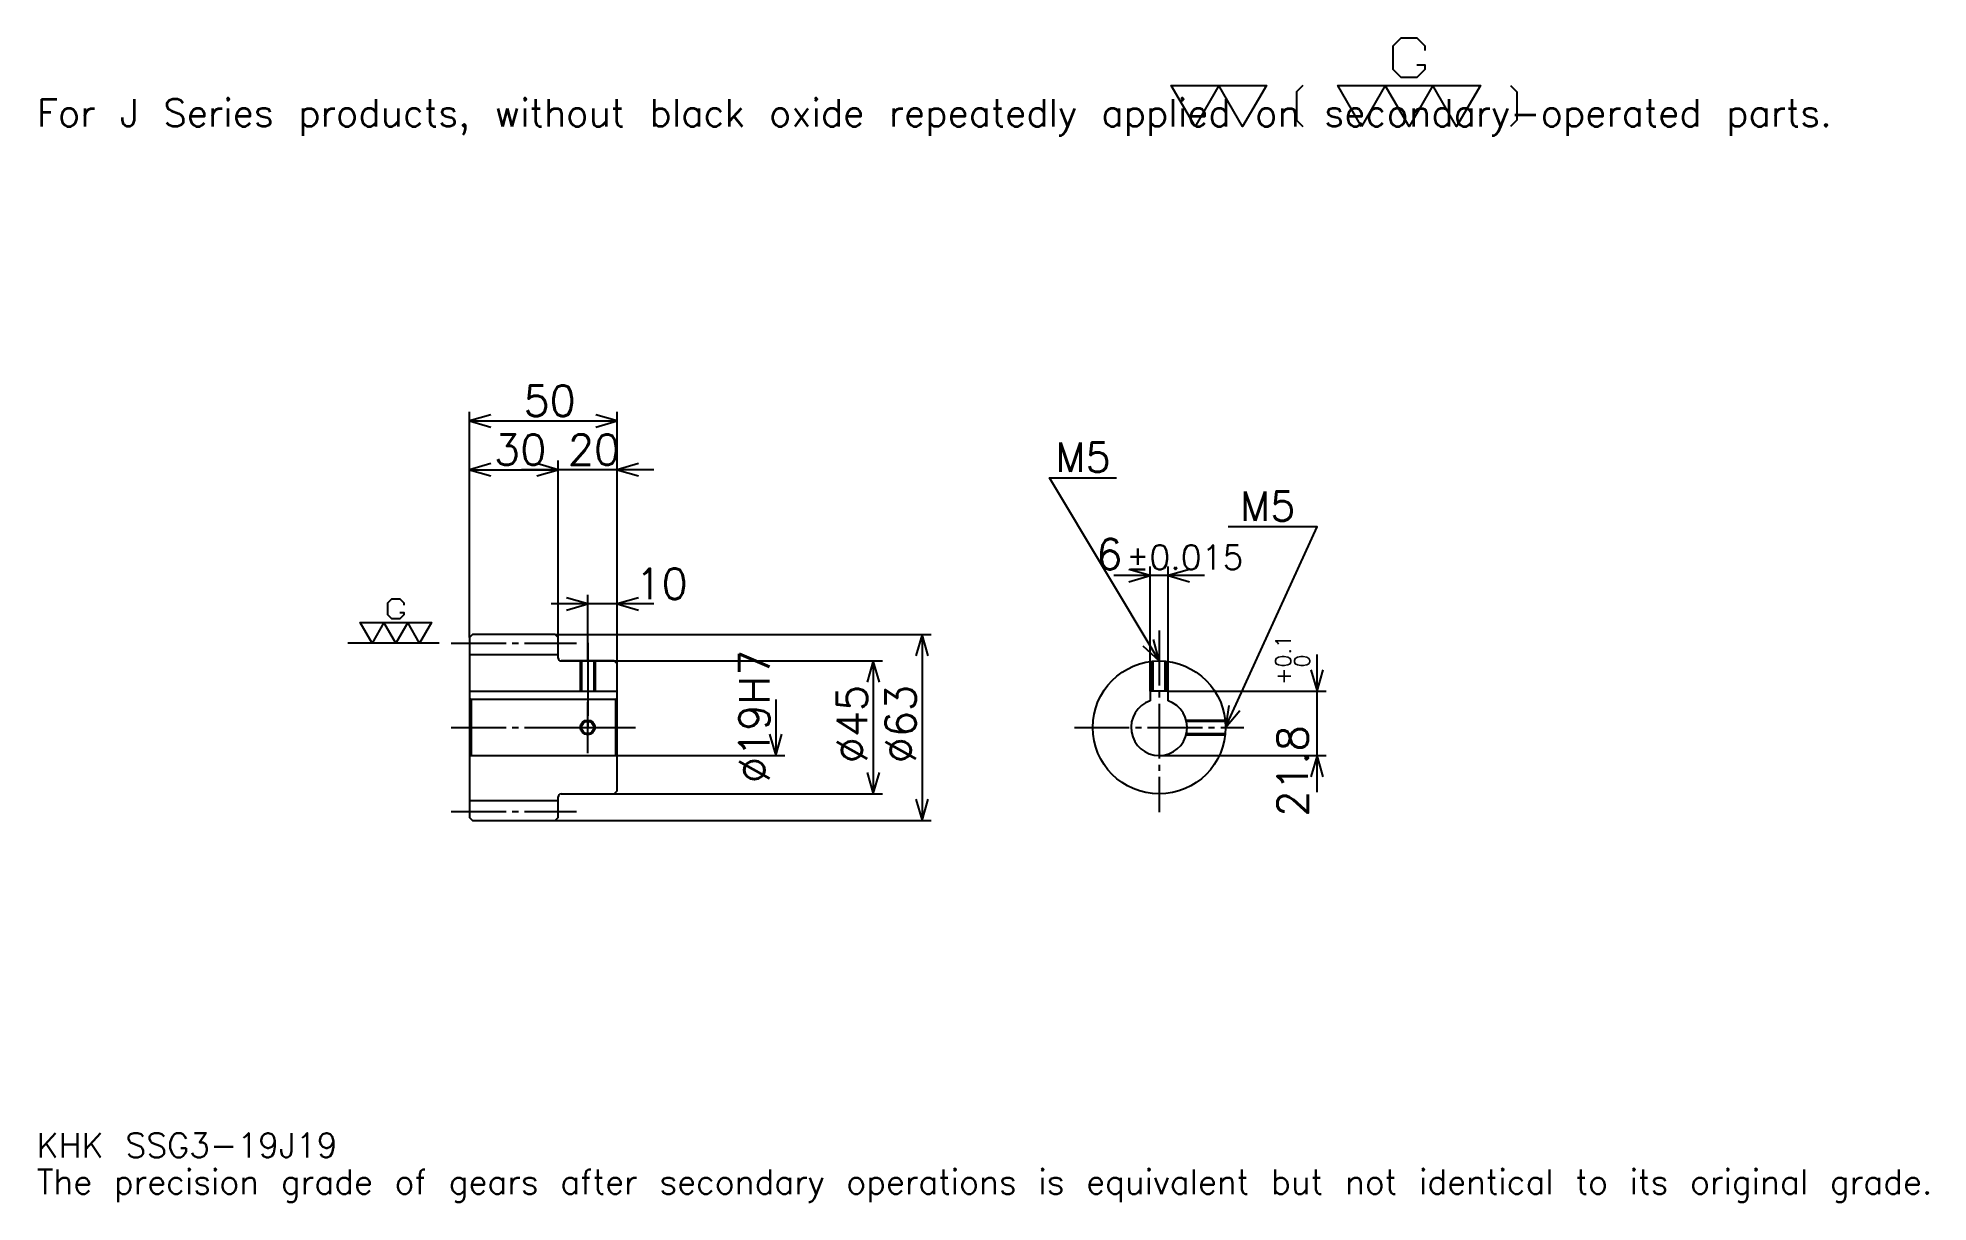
# Model space of a CAD drawing. Extents: x 21 to 661, y 8 to 402.
import ezdxf

# ---------------------------------------------------------------- set-up
doc = ezdxf.new("R2010")
doc.units = 0
doc.linetypes.add('DASHDOT', pattern=[24.782608, 18.586957, -2.065217, 2.065217, -2.065217])
doc.layers.get('0').update_dxf_attribs({"linetype": 'CONTINUOUS'})
doc.layers.add('DASHDOT', color=6, linetype='DASHDOT')
doc.styles.add('KANJI', font='TXT', dxfattribs={"bigfont": 'BIGFONT'})

msp = doc.modelspace()

# ---------------------------------------------------------------- linework, layer by layer
at = {"color": 5}
for p, q in [((167.282593, 199.815216), (167.282593, 275.195648)), ((167.282593, 272.097839), (217.282593, 272.097839)), ((217.282593, 199.815216), (217.282593, 275.195648)), ((197.282593, 199.815216), (197.282593, 258.673889)), ((167.282593, 255.57608), (197.282593, 255.57608)), ((229.673889, 255.57608), (184.891296, 255.57608)), ((416.260864, 219.728256), (385.478241, 219.728256)), ((397.869568, 180.615219), (397.869568, 222.82608)), ((403.869568, 180.615219), (403.869568, 222.82608)), ((207.282593, 199.815216), (207.282593, 213.239136)), ((229.673889, 210.141296), (194.891296, 210.141296)), ((167.282593, 198.815216), (167.282593, 199.815216)), ((196.282593, 199.815216), (217.282593, 199.815216)), ((197.282593, 198.815216), (197.282593, 199.815216)), ((207.282593, 190.815216), (207.282593, 199.815216)), ((207.282593, 190.815216), (207.282593, 199.815216)), ((217.282593, 199.815216), (323.641296, 199.815216)), ((217.282593, 189.815216), (217.282593, 199.815216)), ((320.543457, 199.815216), (320.543457, 136.815216)), ((454.347809, 146.42392), (454.347809, 193.006516)), ((198.282593, 190.815216), (217.282593, 190.815216)), ((217.282593, 190.815216), (307.119568, 190.815216)), ((304.021729, 190.815216), (304.021729, 145.815216)), ((403.869568, 180.615219), (457.445648, 180.615219)), ((270.978241, 177.815216), (270.978241, 158.815216)), ((217.282593, 158.815216), (274.07605, 158.815216)), ((400.869568, 158.815216), (457.445648, 158.815216)), ((198.282593, 145.815216), (217.282593, 145.815216)), ((217.282593, 145.815216), (307.119568, 145.815216)), ((196.282593, 136.815216), (217.282593, 136.815216)), ((217.282593, 136.815216), (323.641296, 136.815216))]:
    msp.add_line(p, q, dxfattribs=at)
at = {"color": 7}
msp.add_line((156.956512, 196.815216), (125.978241, 196.815216), dxfattribs=at)
at = {"color": 4}
for p, q in [((167.282593, 193.065216), (197.282593, 193.065216)), ((167.282593, 180.615219), (217.282593, 180.615219)), ((167.782593, 177.815216), (167.782593, 158.815216)), ((216.782593, 177.815216), (217.282593, 178.315216)), ((216.782593, 158.815216), (217.282593, 158.315216)), ((167.282593, 143.565216), (197.282593, 143.565216))]:
    msp.add_line(p, q, dxfattribs=at)
at = {"color": 7}
for points in [[(488.217407, 392.68045), (490.902191, 392.68045), (490.902191, 391.06958), (488.217407, 388.384796), (482.847839, 388.384796), (480.163055, 391.06958), (480.163055, 399.123932), (482.847839, 401.808716), (488.217407, 401.808716), (490.902191, 399.123932), (490.902191, 397.513062)], [(413.043488, 371.739136), (404.989136, 385.700012), (437.206543, 385.700012), (429.152191, 371.739136), (421.097839, 385.700012), (413.043488, 371.739136)], [(449.556519, 385.700012), (447.408691, 383.552185), (447.408691, 373.886963), (449.556519, 371.739136)], [(469.42392, 371.739136), (461.369568, 385.700012), (509.695679, 385.700012), (501.641296, 371.739136), (493.586975, 385.700012), (485.532623, 371.739136), (477.478271, 385.700012), (469.42392, 371.739136)], [(519.897827, 385.700012), (522.045654, 383.552185), (522.045654, 373.886963), (519.897827, 371.739136)], [(143.635849, 207.285873), (144.978241, 207.285873), (144.978241, 206.480438), (143.635849, 205.138046), (140.951065, 205.138046), (139.608673, 206.480438), (139.608673, 210.507599), (140.951065, 211.850006), (143.635849, 211.850006), (144.978241, 210.507599), (144.978241, 209.702179)], [(134.239105, 196.815216), (130.211945, 203.795654), (154.374985, 203.795654), (150.347809, 196.815216), (146.320633, 203.795654), (142.293457, 196.815216), (138.266281, 203.795654), (134.239105, 196.815216)]]:
    msp.add_lwpolyline(points, dxfattribs=at)
at = {"color": 5}
for points in [[(174.510849, 274.163025), (167.282593, 272.097839), (174.510849, 270.032593)], [(210.054337, 270.032593), (217.282593, 272.097839), (210.054337, 274.163025)], [(174.510849, 257.641296), (167.282593, 255.57608), (174.510849, 253.510864)], [(190.054337, 253.510864), (197.282593, 255.57608), (190.054337, 257.641296)], [(190.054337, 253.510864), (197.282593, 255.57608), (190.054337, 257.641296)], [(224.510849, 257.641296), (217.282593, 255.57608), (224.510849, 253.510864)], [(400.869568, 190.815216), (363.695618, 252.771729), (386.413025, 252.771729)], [(423.369537, 168.315216), (454.347809, 236.25), (424.195648, 236.25)], [(390.641296, 217.66304), (397.869568, 219.728256), (390.641296, 221.793472)], [(411.097809, 221.793472), (403.869568, 219.728256), (411.097809, 217.66304)], [(200.054337, 208.07608), (207.282593, 210.141296), (200.054337, 212.206512)], [(224.510849, 212.206512), (217.282593, 210.141296), (224.510849, 208.07608)], [(322.608673, 192.58696), (320.543457, 199.815216), (318.478241, 192.58696)], [(395.37973, 195.950851), (400.869568, 190.815216), (398.92157, 198.075943)], [(306.086945, 183.58696), (304.021729, 190.815216), (301.956512, 183.58696)], [(452.282593, 187.843475), (454.347809, 180.615219), (456.413025, 187.843475)], [(424.489471, 175.748825), (423.369537, 168.315216), (428.24762, 174.03511)], [(268.913025, 166.043472), (270.978241, 158.815216), (273.043457, 166.043472)], [(456.413025, 151.58696), (454.347809, 158.815216), (452.282593, 151.58696)], [(301.956512, 153.043472), (304.021729, 145.815216), (306.086945, 153.043472)], [(318.478241, 144.043472), (320.543457, 136.815216), (322.608673, 144.043472)]]:
    msp.add_lwpolyline(points, dxfattribs=at)
at = {"color": 4}
for points in [[(197.282593, 191.815216), (197.282593, 198.815216), (196.282593, 199.815216), (168.282593, 199.815216), (167.282593, 198.815216), (167.282593, 158.315216)], [(198.282593, 145.815216), (216.282593, 145.815216), (217.282593, 146.815216), (217.282593, 189.815216), (216.282593, 190.815216), (198.282593, 190.815216)], [(204.782593, 190.815216), (204.782593, 180.615219)], [(205.21759, 190.815216), (205.21759, 180.615219)], [(209.347595, 190.815216), (209.347595, 180.615219)], [(209.782593, 190.815216), (209.782593, 180.615219)], [(398.369568, 180.615219), (398.369568, 190.675903)], [(398.804565, 180.615219), (398.804565, 190.720261)], [(402.93457, 180.615219), (402.93457, 190.720261)], [(403.369568, 180.615219), (403.369568, 190.675903)], [(403.869568, 177.329102), (403.869568, 180.615219), (397.869568, 180.615219), (397.869568, 177.329102)], [(167.282593, 158.315216), (167.782593, 158.815216), (216.782593, 158.815216), (216.782593, 177.815216), (167.782593, 177.815216), (167.282593, 178.315216)], [(410.034698, 170.815216), (423.230225, 170.815216)], [(410.142395, 170.380219), (423.274597, 170.380219)], [(410.034698, 165.815216), (423.230225, 165.815216)], [(410.142395, 166.250214), (423.274597, 166.250214)], [(167.282593, 158.315216), (167.282593, 137.815216), (168.282593, 136.815216), (196.282593, 136.815216), (197.282593, 137.815216), (197.282593, 144.815216)]]:
    msp.add_lwpolyline(points, dxfattribs=at)
for centre, radius in [((400.869568, 168.315216), 22.5), ((207.282593, 168.315216), 2.065)]:
    msp.add_circle(centre, radius, dxfattribs=at)
at = {"color": 7}
msp.add_circle((207.282593, 168.315216), 2.5, dxfattribs=at)
at = {"color": 4}
for centre, radius, start, end in [((198.282593, 191.815216), 1, 180, 270), ((400.869568, 168.315216), 9.5, 108.408480326, 71.591519674), ((198.282593, 144.815216), 1, 90, 180)]:
    msp.add_arc(centre, radius, start, end, dxfattribs=at)
at = {"layer": 'DASHDOT', "color": 7}
for p, q in [((400.869568, 201.141296), (400.869568, 139.619568)), ((161.086945, 196.815216), (203.478241, 196.815216)), ((207.282593, 190.815216), (207.282593, 168.315216)), ((161.086945, 168.315216), (223.478241, 168.315216)), ((372.173889, 168.315216), (429.565216, 168.315216)), ((161.086945, 139.815216), (203.478241, 139.815216))]:
    msp.add_line(p, q, dxfattribs=at)
for points in [[(207.282593, 197.010864), (207.282593, 174.419556)], [(207.282593, 159.619568), (207.282593, 177.010864)], [(198.586945, 168.315216), (215.978241, 168.315216)]]:
    msp.add_lwpolyline(points, dxfattribs=at)

# ---------------------------------------------------------------- texts
at = {"color": 7, "style": 'KANJI'}
for s, height, p in [('For J Series products, without black oxide repeatedly applied on secondary-operated parts.', 9.293478, (20.652174, 371.739136)), ('50', 10.326087, (185.570633, 273.75)), ('30', 10.326087, (175.570633, 257.228271)), ('20', 10.326087, (200.570633, 257.228271)), ('M5', 9.913044, (365.760864, 254.836945)), ('M5', 9.913044, (428.32608, 238.315216)), ('6', 10.326087, (379.554474, 221.793472)), ('%%p0.015', 8.26087, (389.776001, 221.793472)), ('10', 10.326087, (223.478241, 211.793488)), ('KHK SSG3-19J19', 8.26087, (20.652174, 22.717392)), ('The precision grade of gears after secondary operations is equivalent but not identical to its original grade.', 8.26087, (20.652174, 10.326087))]:
    msp.add_text(s, height=height, dxfattribs=at).set_placement(p)
for s, height, p in [('%%c19H7', 10.326087, (268.913025, 149.470108)), ('0.1', 5.163043, (445.467377, 188.569839)), ('0', 5.163043, (451.869537, 188.569839)), ('+', 5.163043, (445.467377, 182.787231)), ('%%c45', 10.326087, (301.956512, 156.182068)), ('%%c63', 10.326087, (318.478241, 156.182068)), ('21.8', 10.326087, (451.249969, 138.091843))]:
    msp.add_text(s, height=height, rotation=90, dxfattribs=at).set_placement(p)

doc.saveas('drawing.dxf')
